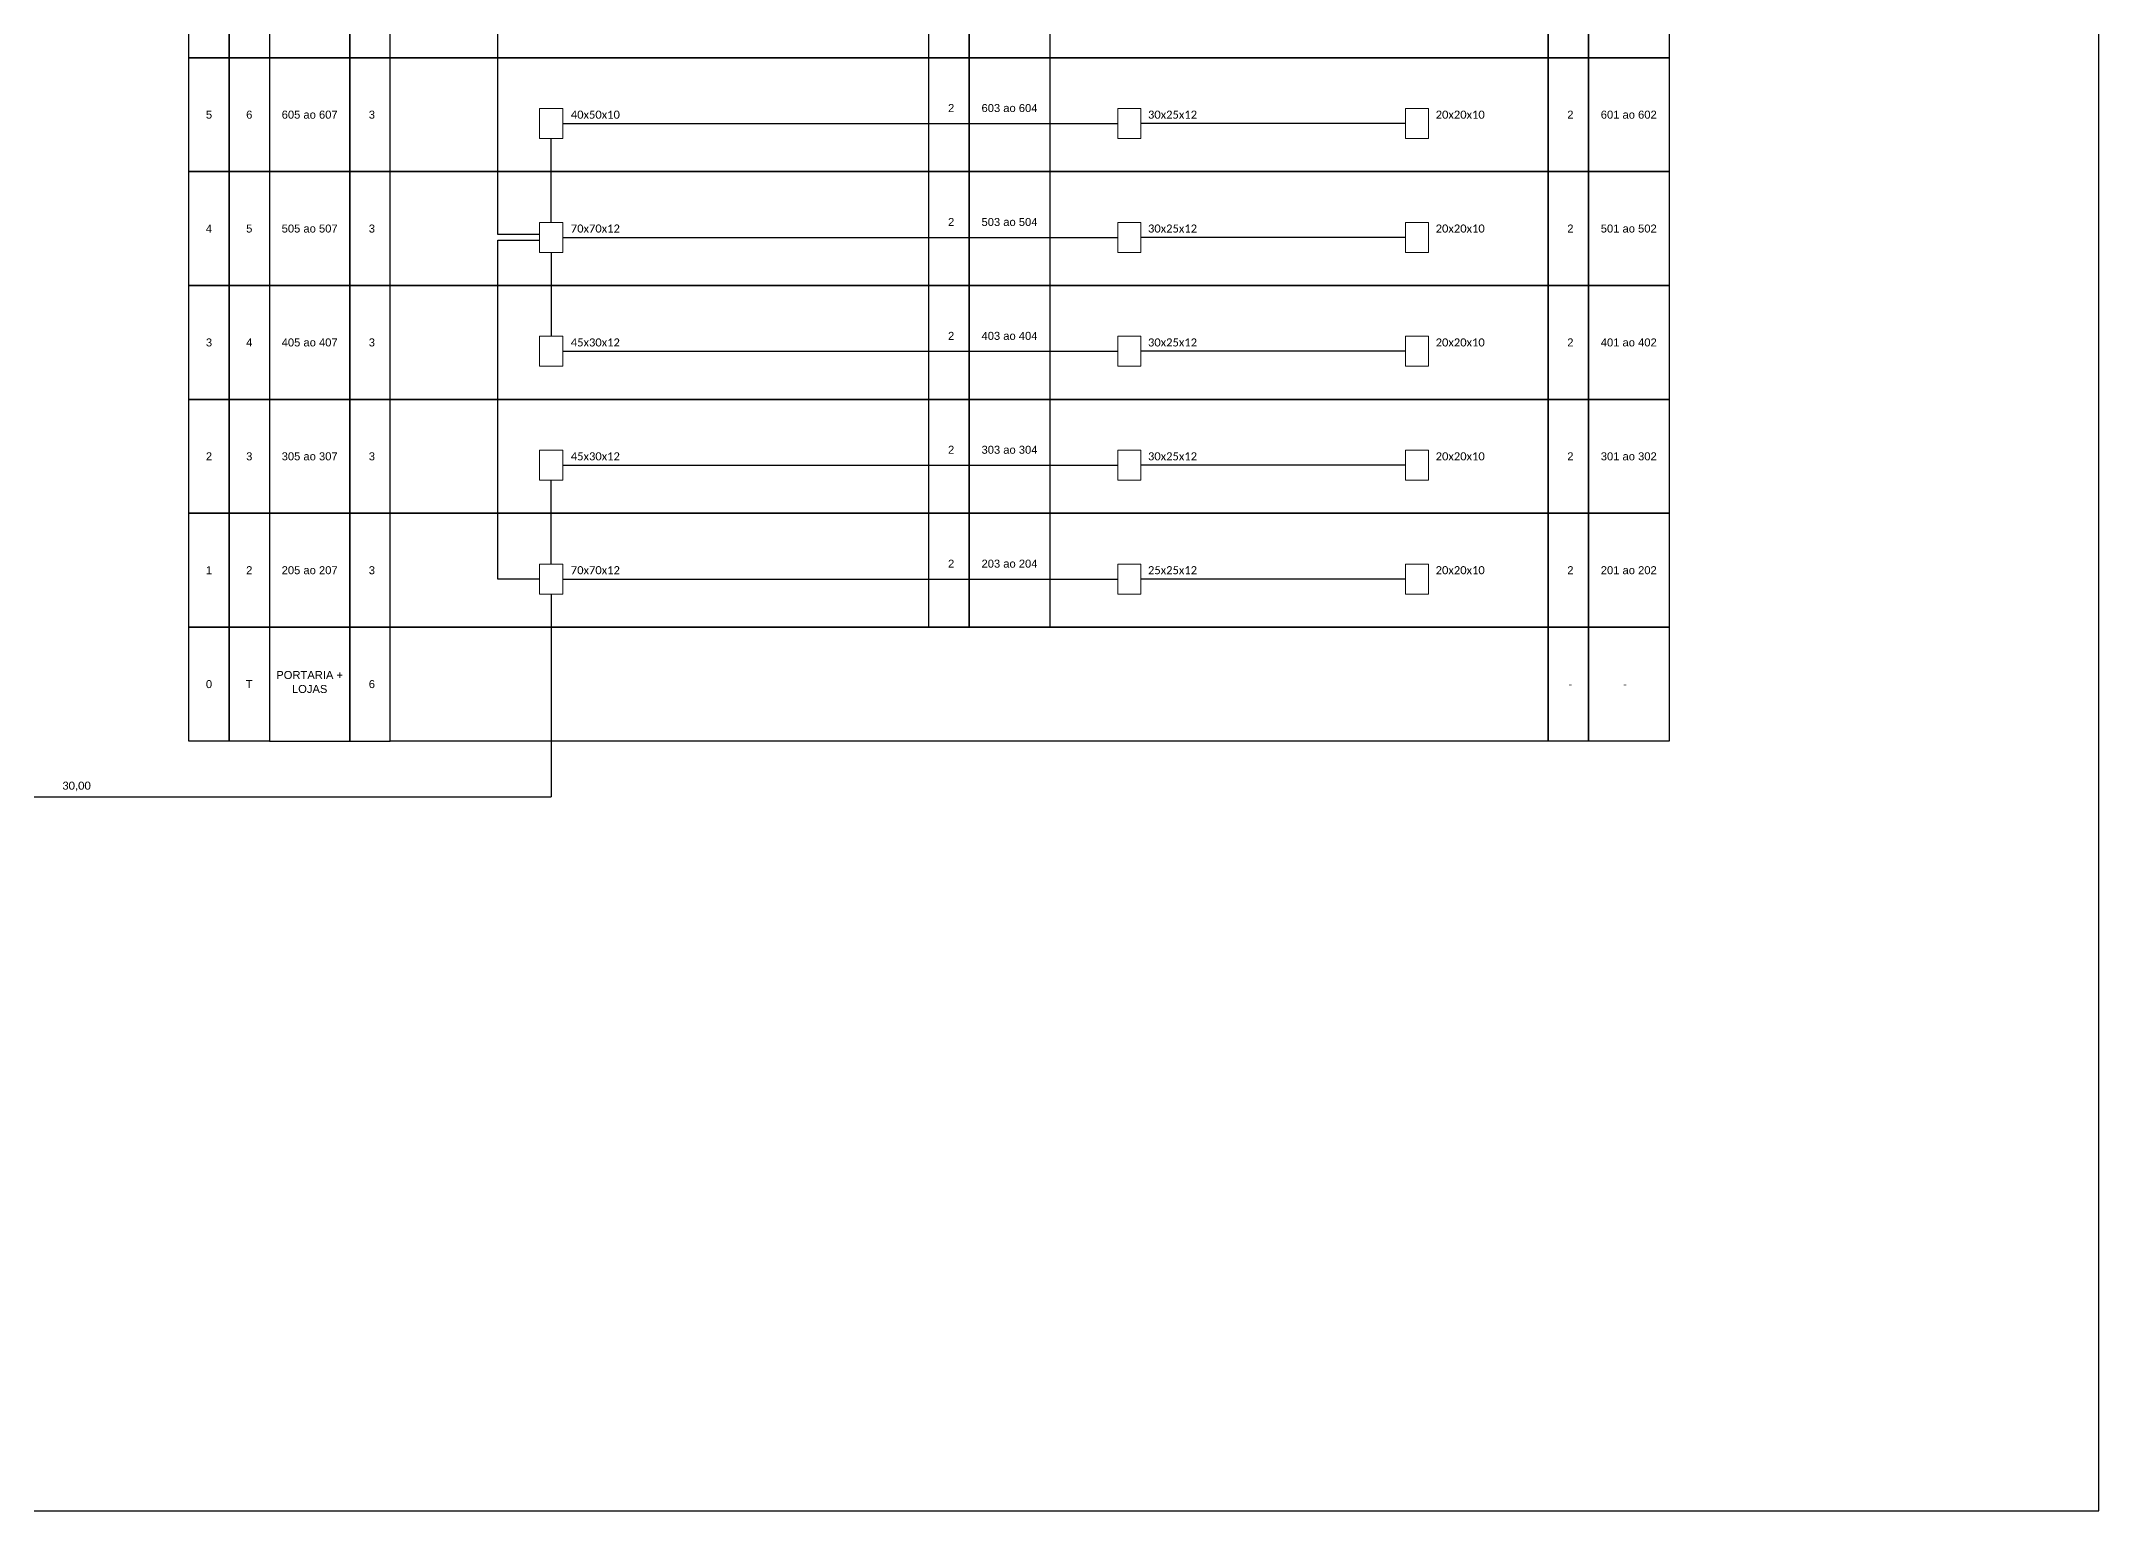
# Model space of a CAD drawing. Extents: x -89 to 2690, y 705 to 1299.
# Drawn here: x 1299.8 to 1713.8, y 705 to 1000.8 of the extents above; entities that cross this region are included whole.
import ezdxf
from ezdxf.enums import TextEntityAlignment as Align

# ---------------------------------------------------------------- set-up
doc = ezdxf.new("R2010")
doc.units = 0
doc.styles.add('ARIAL', font='arial.ttf')
doc.styles.add('WMF-Calibri0', font='calibri.ttf')

msp = doc.modelspace()

# ---------------------------------------------------------------- linework, layer by layer
msp.add_lwpolyline([(875.2, 705.02), (1713.77, 705.02), (1713.77, 1299.02), (875.2, 1299.02), (875.2, 705.02)])
at = {"color": 0}
for points in [[(1400.07, 961.89), (1391.67, 961.89), (1391.67, 1030.07), (1400.07, 1030.07)], [(1402.39, 964.32), (1402.39, 981.21)], [(1404.71, 984.23), (1516.39, 984.23)], [(1574.27, 984.23), (1521.02, 984.23)], [(1400.07, 892.55), (1391.67, 892.55), (1391.67, 960.72), (1400.07, 960.72)], [(1404.71, 961.31), (1516.39, 961.31)], [(1574.27, 961.31), (1521.02, 961.31)], [(1402.39, 958.29), (1402.39, 941.4)], [(1404.71, 938.39), (1516.39, 938.39)], [(1574.27, 938.39), (1521.02, 938.39)], [(1404.71, 915.47), (1516.39, 915.47)], [(1574.27, 915.47), (1521.02, 915.47)], [(1402.39, 895.56), (1402.39, 912.45)], [(1404.71, 892.55), (1516.39, 892.55)], [(1574.27, 892.55), (1521.02, 892.55)], [(1402.39, 889.53), (1402.39, 848.72)], [(1238.05, 865.23), (1238.05, 848.72), (1402.39, 848.72)]]:
    msp.add_lwpolyline(points, dxfattribs=at)
for points in [[(1329.5, 1020.4), (1337.6, 1020.4), (1337.6, 997.47), (1329.5, 997.47)], [(1337.6, 1020.4), (1345.7, 1020.4), (1345.7, 997.47), (1337.6, 997.47)], [(1361.9, 1020.4), (1345.7, 1020.4), (1345.7, 997.47), (1361.9, 997.47)], [(1370, 1020.4), (1361.9, 1020.4), (1361.9, 997.47), (1370, 997.47)], [(1370, 1020.4), (1602.99, 1020.4), (1602.99, 997.47), (1370, 997.47)], [(1478.4, 1020.4), (1486.5, 1020.4), (1486.5, 997.47), (1478.4, 997.47)], [(1486.5, 1020.4), (1502.7, 1020.4), (1502.7, 997.47), (1486.5, 997.47)], [(1602.99, 1020.4), (1611.09, 1020.4), (1611.09, 997.47), (1602.99, 997.47)], [(1611.09, 1020.4), (1627.29, 1020.4), (1627.29, 997.47), (1611.09, 997.47)], [(1329.5, 997.47), (1337.6, 997.47), (1337.6, 974.55), (1329.5, 974.55)], [(1337.6, 997.47), (1345.7, 997.47), (1345.7, 974.55), (1337.6, 974.55)], [(1361.9, 997.47), (1345.7, 997.47), (1345.7, 974.55), (1361.9, 974.55)], [(1370, 997.47), (1361.9, 997.47), (1361.9, 974.55), (1370, 974.55)], [(1370, 997.47), (1602.99, 997.47), (1602.99, 974.55), (1370, 974.55)], [(1478.4, 997.47), (1486.5, 997.47), (1486.5, 974.55), (1478.4, 974.55)], [(1486.5, 997.47), (1502.7, 997.47), (1502.7, 974.55), (1486.5, 974.55)], [(1602.99, 997.47), (1611.09, 997.47), (1611.09, 974.55), (1602.99, 974.55)], [(1611.09, 997.47), (1627.29, 997.47), (1627.29, 974.55), (1611.09, 974.55)], [(1329.5, 974.55), (1337.6, 974.55), (1337.6, 951.63), (1329.5, 951.63)], [(1337.6, 974.55), (1345.7, 974.55), (1345.7, 951.63), (1337.6, 951.63)], [(1361.9, 974.55), (1345.7, 974.55), (1345.7, 951.63), (1361.9, 951.63)], [(1370, 974.55), (1361.9, 974.55), (1361.9, 951.63), (1370, 951.63)], [(1370, 974.55), (1602.99, 974.55), (1602.99, 951.63), (1370, 951.63)], [(1478.4, 974.55), (1486.5, 974.55), (1486.5, 951.63), (1478.4, 951.63)], [(1486.5, 974.55), (1502.7, 974.55), (1502.7, 951.63), (1486.5, 951.63)], [(1602.99, 974.55), (1611.09, 974.55), (1611.09, 951.63), (1602.99, 951.63)], [(1611.09, 974.55), (1627.29, 974.55), (1627.29, 951.63), (1611.09, 951.63)], [(1329.5, 951.63), (1337.6, 951.63), (1337.6, 928.71), (1329.5, 928.71)], [(1337.6, 951.63), (1345.7, 951.63), (1345.7, 928.71), (1337.6, 928.71)], [(1361.9, 951.63), (1345.7, 951.63), (1345.7, 928.71), (1361.9, 928.71)], [(1370, 951.63), (1361.9, 951.63), (1361.9, 928.71), (1370, 928.71)], [(1370, 951.63), (1602.99, 951.63), (1602.99, 928.71), (1370, 928.71)], [(1478.4, 951.63), (1486.5, 951.63), (1486.5, 928.71), (1478.4, 928.71)], [(1486.5, 951.63), (1502.7, 951.63), (1502.7, 928.71), (1486.5, 928.71)], [(1602.99, 951.63), (1611.09, 951.63), (1611.09, 928.71), (1602.99, 928.71)], [(1611.09, 951.63), (1627.29, 951.63), (1627.29, 928.71), (1611.09, 928.71)], [(1329.5, 928.71), (1337.6, 928.71), (1337.6, 905.79), (1329.5, 905.79)], [(1337.6, 928.71), (1345.7, 928.71), (1345.7, 905.79), (1337.6, 905.79)], [(1361.9, 928.71), (1345.7, 928.71), (1345.7, 905.79), (1361.9, 905.79)], [(1370, 928.71), (1361.9, 928.71), (1361.9, 905.79), (1370, 905.79)], [(1370, 928.71), (1602.99, 928.71), (1602.99, 905.79), (1370, 905.79)], [(1478.4, 928.71), (1486.5, 928.71), (1486.5, 905.79), (1478.4, 905.79)], [(1486.5, 928.71), (1502.7, 928.71), (1502.7, 905.79), (1486.5, 905.79)], [(1602.99, 928.71), (1611.09, 928.71), (1611.09, 905.79), (1602.99, 905.79)], [(1611.09, 928.71), (1627.29, 928.71), (1627.29, 905.79), (1611.09, 905.79)], [(1329.5, 905.79), (1337.6, 905.79), (1337.6, 882.87), (1329.5, 882.87)], [(1337.6, 905.79), (1345.7, 905.79), (1345.7, 882.87), (1337.6, 882.87)], [(1361.9, 905.79), (1345.7, 905.79), (1345.7, 882.87), (1361.9, 882.87)], [(1370, 905.79), (1361.9, 905.79), (1361.9, 882.87), (1370, 882.87)], [(1370, 905.79), (1602.99, 905.79), (1602.99, 882.87), (1370, 882.87)], [(1478.4, 905.79), (1486.5, 905.79), (1486.5, 882.87), (1478.4, 882.87)], [(1486.5, 905.79), (1502.7, 905.79), (1502.7, 882.87), (1486.5, 882.87)], [(1602.99, 905.79), (1611.09, 905.79), (1611.09, 882.87), (1602.99, 882.87)], [(1611.09, 905.79), (1627.29, 905.79), (1627.29, 882.87), (1611.09, 882.87)], [(1329.5, 882.87), (1337.6, 882.87), (1337.6, 859.95), (1329.5, 859.95)], [(1337.6, 882.87), (1345.7, 882.87), (1345.7, 859.95), (1337.6, 859.95)], [(1361.9, 882.87), (1345.7, 882.87), (1345.7, 859.95), (1361.9, 859.95)], [(1370, 882.87), (1361.9, 882.87), (1361.9, 859.95), (1370, 859.95)], [(1370, 882.87), (1602.99, 882.87), (1602.99, 859.95), (1370, 859.95)], [(1602.99, 882.87), (1611.09, 882.87), (1611.09, 859.95), (1602.99, 859.95)], [(1611.09, 882.87), (1627.29, 882.87), (1627.29, 859.95), (1611.09, 859.95)]]:
    msp.add_lwpolyline(points, close=True, dxfattribs=at)
at = {"color": 0, "lineweight": 0}
for points in [[(1400.07, 987.25), (1404.71, 987.25), (1404.71, 981.21), (1400.07, 981.21)], [(1516.39, 987.25), (1521.02, 987.25), (1521.02, 981.21), (1516.39, 981.21)], [(1574.27, 987.25), (1578.91, 987.25), (1578.91, 981.21), (1574.27, 981.21)], [(1400.07, 964.32), (1404.71, 964.32), (1404.71, 958.29), (1400.07, 958.29)], [(1516.39, 964.32), (1521.02, 964.32), (1521.02, 958.29), (1516.39, 958.29)], [(1574.27, 964.32), (1578.91, 964.32), (1578.91, 958.29), (1574.27, 958.29)], [(1400.07, 941.4), (1404.71, 941.4), (1404.71, 935.37), (1400.07, 935.37)], [(1516.39, 941.4), (1521.02, 941.4), (1521.02, 935.37), (1516.39, 935.37)], [(1574.27, 941.4), (1578.91, 941.4), (1578.91, 935.37), (1574.27, 935.37)], [(1400.07, 918.48), (1404.71, 918.48), (1404.71, 912.45), (1400.07, 912.45)], [(1516.39, 918.48), (1521.02, 918.48), (1521.02, 912.45), (1516.39, 912.45)], [(1574.27, 918.48), (1578.91, 918.48), (1578.91, 912.45), (1574.27, 912.45)], [(1400.07, 895.56), (1404.71, 895.56), (1404.71, 889.53), (1400.07, 889.53)], [(1516.39, 895.56), (1521.02, 895.56), (1521.02, 889.53), (1516.39, 889.53)], [(1574.27, 895.56), (1578.91, 895.56), (1578.91, 889.53), (1574.27, 889.53)]]:
    msp.add_lwpolyline(points, close=True, dxfattribs=at)

# ---------------------------------------------------------------- texts
at = {"color": 0, "style": 'ARIAL'}
for s, p in [('5', (1333.55, 986.01)), ('6', (1341.65, 986.01)), ('605 ao 607', (1353.8, 986.01)), ('3', (1366.32, 986.01)), ('2', (1482.86, 987.34)), ('603 ao 604', (1494.6, 987.34)), ('2', (1607.45, 986.01)), ('601 ao 602', (1619.19, 986.01)), ('2', (1482.86, 964.41)), ('503 ao 504', (1494.6, 964.41)), ('4', (1333.55, 963.09)), ('5', (1341.65, 963.09)), ('505 ao 507', (1353.8, 963.09)), ('3', (1366.32, 963.09)), ('2', (1607.45, 963.09)), ('501 ao 502', (1619.19, 963.09)), ('3', (1333.55, 940.17)), ('4', (1341.65, 940.17)), ('405 ao 407', (1353.8, 940.17)), ('3', (1366.32, 940.17)), ('2', (1482.86, 941.49)), ('403 ao 404', (1494.6, 941.49)), ('2', (1607.45, 940.17)), ('401 ao 402', (1619.19, 940.17)), ('2', (1482.86, 918.57)), ('303 ao 304', (1494.6, 918.57)), ('2', (1333.55, 917.25)), ('3', (1341.65, 917.25)), ('305 ao 307', (1353.8, 917.25)), ('3', (1366.32, 917.25)), ('2', (1607.45, 917.25)), ('301 ao 302', (1619.19, 917.25)), ('1', (1333.55, 894.33)), ('2', (1341.65, 894.33)), ('205 ao 207', (1353.8, 894.33)), ('3', (1366.32, 894.33)), ('2', (1482.86, 895.65)), ('203 ao 204', (1494.6, 895.65)), ('2', (1607.45, 894.33)), ('201 ao 202', (1619.19, 894.33)), ('PORTARIA +', (1353.8, 873.24)), ('0', (1333.55, 871.41)), ('T', (1341.65, 871.41)), ('LOJAS', (1353.8, 870.43)), ('6', (1366.32, 871.41)), ('-', (1607.45, 871.41)), ('-', (1618.43, 871.41))]:
    msp.add_text(s, height=1.61, dxfattribs=at).set_placement(p, align=Align.MIDDLE_CENTER)
at = {"color": 0, "style": 'WMF-Calibri0'}
for s, p in [('40x50x10', (1406.34, 985.2)), ('30x25x12', (1522.46, 985.2)), ('20x20x10', (1580.34, 985.2)), ('70x70x12', (1406.34, 962.28)), ('30x25x12', (1522.46, 962.28)), ('20x20x10', (1580.34, 962.28)), ('45x30x12', (1406.34, 939.36)), ('30x25x12', (1522.46, 939.36)), ('20x20x10', (1580.34, 939.36)), ('45x30x12', (1406.34, 916.44)), ('30x25x12', (1522.46, 916.44)), ('20x20x10', (1580.34, 916.44)), ('70x70x12', (1406.34, 893.52)), ('25x25x12', (1522.46, 893.52)), ('20x20x10', (1580.34, 893.52)), ('30,00', (1304.02, 850.16))]:
    msp.add_text(s, height=1.622, dxfattribs=at).set_placement(p)

doc.saveas('drawing.dxf')
